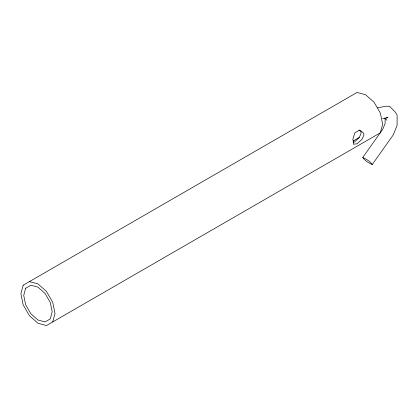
<?xml version="1.0" encoding="UTF-8"?>
<svg xmlns="http://www.w3.org/2000/svg" width="418" height="418" viewBox="0 0 418 418"><rect width="100%" height="100%" fill="white"/><g stroke="black" fill="none" stroke-linecap="round" stroke-linejoin="round"><path stroke-width="0.63" d="M52.72 321.954L55.004 313.427L52.72 302.261L46.482 291.45L37.954 283.89L29.427 281.607M377.616 107.849L385.793 106.219L389.55 106.292L395.35 112.165L397.1 115.081L397.1 125.395L393.213 134.983L372.234 164.535C368.713 162.916 364.815 160.815 362.74 157.487L382.736 129.308L385.119 123.435L385.119 117.923M353.038 142.282L354.302 142.146L359.276 137.459L361.032 133.483L360.985 131.67L359.025 130.108M353.231 140.991L359.203 137.543M382.648 118.78L388.056 117.704L386.18 117.667M362.74 157.487C366.262 159.106 370.165 161.207 372.234 164.535M384.727 118.064L386.864 120.227M353.419 141.138L353.278 144.2L357.124 143.776L362.108 139.1L363.859 135.113L363.806 133.3L359.726 130.045L354.825 132.877L352.792 139.659L353.419 141.138M23.183 285.207L20.9 293.734L23.183 304.9L29.427 315.71L37.954 323.271L46.482 325.554L380.359 132.793L382.648 124.266L380.359 113.1L374.12 102.29L365.593 94.729L357.066 92.446L23.183 285.207M25.629 288.253L23.727 295.364L25.629 304.68L30.838 313.704L37.954 320.01L45.066 321.917L50.275 318.908L52.182 311.797L50.275 302.48L45.066 293.462L37.954 287.15L30.838 285.243L25.629 288.253"/></g></svg>
